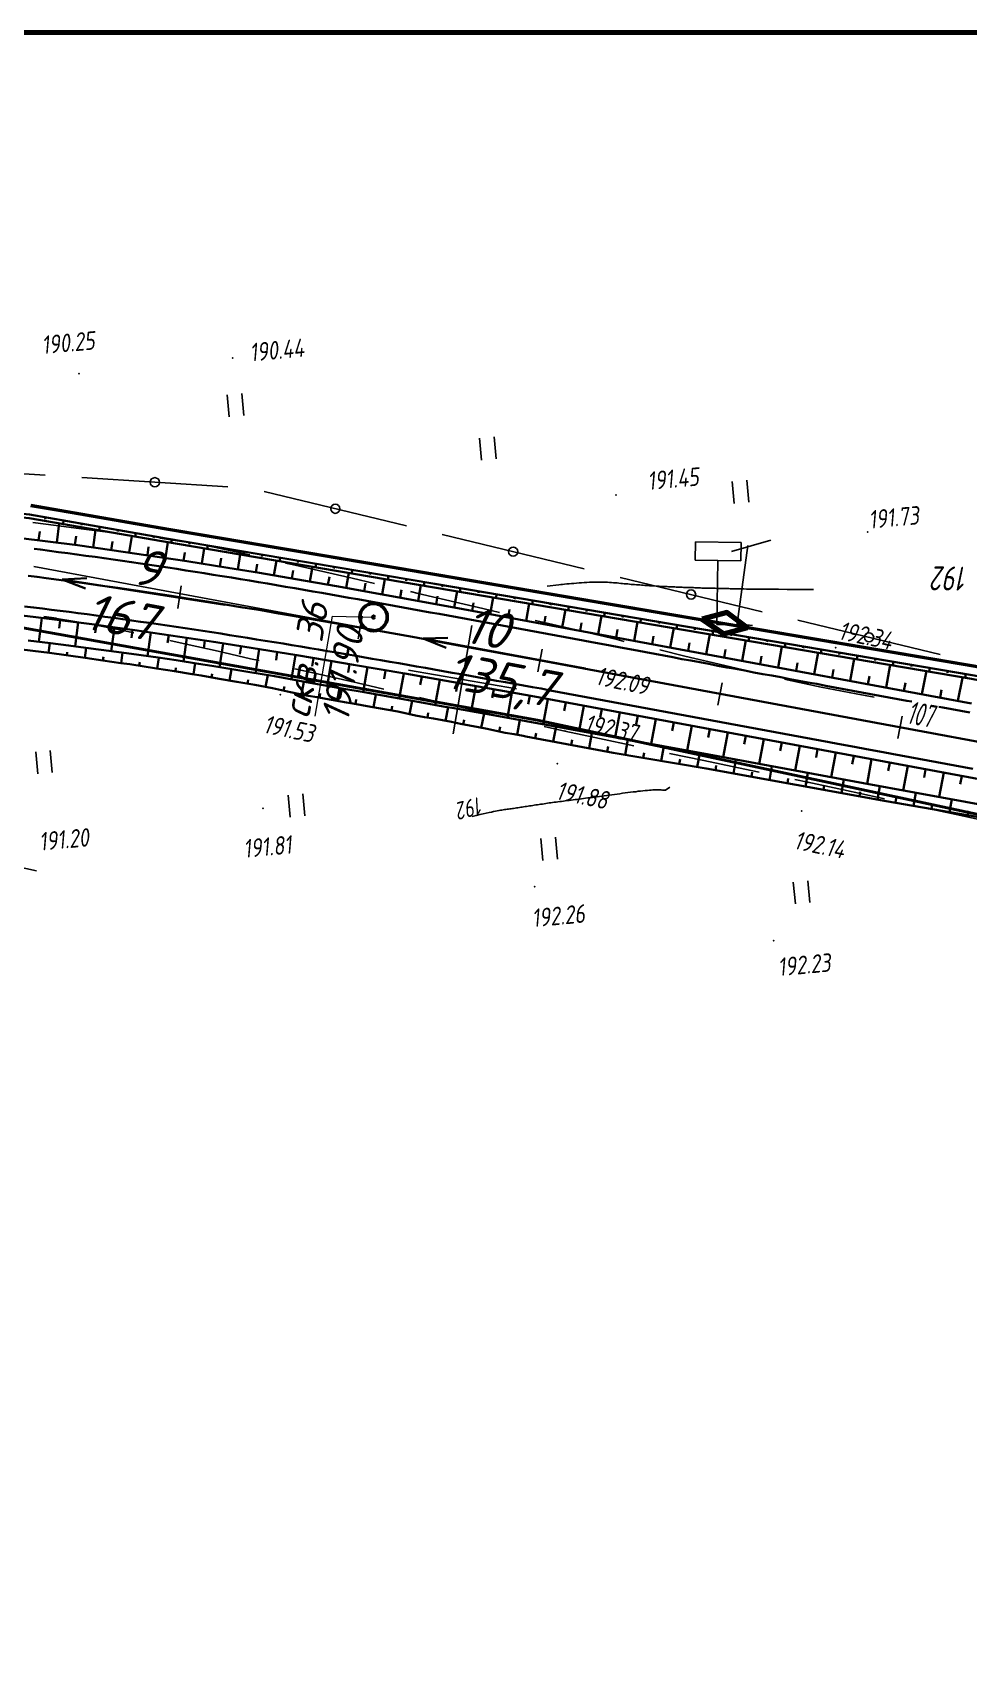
# Paper-space layout 'Лист3' of a CAD drawing. Header units: millimetres. Extents: x -693 to 409, y -3 to 286.
# Drawn here: x -174.5 to -72.3, y 108.6 to 286.4 of the extents above; entities that cross this region are included whole.
import ezdxf

# ---------------------------------------------------------------- set-up
doc = ezdxf.new("R2010")
doc.units = ezdxf.units.MM
doc.linetypes.add('CONTI', pattern=[0])
for name, color, linetype, lineweight in [('10', 1, 'Continuous', 35), ('геология', 7, 'Continuous', 20), ('КОПИЯ_ОСЬ_13_ОТКОСЫ', 7, 'Continuous', 30), ('КОПИЯ_ОСЬ_ГРАНИЦЫ_ПОЛОС', 7, 'Continuous', 30), ('ОСЬ_ВЕРХ_ПОКРЫТИЯ_ГРАНИЦЫ_ПОЛОС', 7, 'Continuous', 30), ('ОСЬ_ВЕРХ_ПОКРЫТИЯ_ОСЬ', 1, 'Continuous', 30), ('Уклоны ПЧ', 5, 'Continuous', 30)]:
    doc.layers.add(name, color=color, linetype=linetype, lineweight=lineweight)
for name, color, linetype in [('_Оформление', 7, 'Continuous'), ('_Ростелеком', 6, 'Continuous'), ('GOR_BDEFAULT', 212, 'CONTI'), ('PI_OTDEFAULT', 172, 'CONTI'), ('PI_TTDEFAULT', 5, 'CONTI'), ('PLN_O', 7, 'CONTI'), ('SETKR', 2, 'CONTI'), ('SIT_LDEFAULT', 7, 'CONTI'), ('ZAPSKDEFAULT', 7, 'CONTI'), ('КОПИЯ_ОСЬ_ТАНГЕНСЫ', 1, 'Continuous'), ('ОСЬ_ВЕРХ_ПОКРЫТИЯ_ПИКЕТЫ', 1, 'Continuous')]:
    doc.layers.add(name, color=color, linetype=linetype)
doc.styles.add('eskd', font='isocpeur.ttf', dxfattribs={"width": 1.2, "height": 2})
doc.styles.add('SHRFT', font='isocpeui.ttf')
doc.styles.get("Standard").update_dxf_attribs({"font": 'isocpeui.ttf'})
doc.styles.add('ГОСТ', font='isocpeur.ttf', dxfattribs={"height": 4})
doc.linetypes.add('Связь', pattern='A,12.5,[130,ltypeshp.shx,S=1,R=-30,X=0,Y=0.9],1,[130,ltypeshp.shx,S=1,R=-30,X=0,Y=0.9],1,[130,ltypeshp.shx,S=1,R=-30,X=0,Y=0.9],4.5', length=19)

# ---------------------------------------------------------------- blocks, each defined once
blk = doc.blocks.new('BL_333')
at = {"color": 0}
for p, q in [((0, -6), (0, 6)), ((-6, 0), (6, 0))]:
    blk.add_line(p, q, dxfattribs=at)
blk = doc.blocks.new('BL_2011')
at = {"color": 0}
for p, q in [((0, 0), (0, 2.4)), ((1.6, 0), (1.6, 2.4))]:
    blk.add_line(p, q, dxfattribs=at)
blk = doc.blocks.new('BL_13')
at = {"color": 0}
for p, q in [((-2.5, 7), (-2.5, 9)), ((-2.5, 9), (2.5, 9)), ((2.5, 9), (2.5, 7)), ((0, 7), (-2.5, 7)), ((0, 0), (0, 7)), ((2.5, 7), (0, 7)), ((2, 0), (0, 0))]:
    blk.add_line(p, q, dxfattribs=at)
blk = doc.blocks.new('Стрелка')
at = {"layer": 'Уклоны ПЧ', "ltscale": 2}
for points in [[(-0.02, -0.05), (-0.02, 17.97)], [(-0.02, -0.05), (-0.58, 2.62)], [(-0.02, -0.05), (0.53, 2.62)]]:
    blk.add_lwpolyline(points, dxfattribs=at)

psp = doc.layouts.new('Лист3')

# ---------------------------------------------------------------- linework, layer by layer
at = {"layer": '10'}
for points in [[(126.86, 198.54), (83.64, 200.68), (49.59, 202.42), (49.59, 202.42), (20.33, 203.93), (17.68, 204.3), (-12.53, 208.51), (-12.53, 208.51), (-42.26, 212.64), (-56.93, 214.68), (-71.69, 217.2), (-101.06, 222.19), (-130.44, 227.19), (-160.16, 232.22), (-174.74, 234.68)], [(149.14, 180.8), (125.99, 184.91), (69.15, 185.87), (64.3, 176.26), (18.47, 176.69), (-30.26, 184.27), (-35.74, 185.58), (-31.8, 194.53), (-58.93, 198.35), (-119.35, 211.27), (-201.84, 226.09), (-280.84, 216.56), (-283.78, 216.75), (-328.89, 210.76), (-490.21, 167.63), (-494.9, 166.01), (-633.15, 118.2), (-643.51, 112.42)], [(-201.84, 226.09), (-119.35, 211.27), (-58.93, 198.35), (-31.8, 194.53), (-35.74, 185.58), (-30.26, 184.27), (18.47, 176.69), (64.3, 176.26), (69.15, 185.87), (125.99, 184.91), (149.14, 180.8), (153.33, 179.61), (212.38, 159.1), (249.88, 143.09), (249.88, 143.09), (249.88, 143.09), (249.88, 143.09), (292.36, 122.16), (291.97, 119.34), (310.11, 111.49), (377.34, 207.88)]]:
    psp.add_lwpolyline(points, dxfattribs=at)
at = {"layer": '_Оформление', "lineweight": 70, "ltscale": 200}
psp.add_lwpolyline([(409.41, 286.44), (-693.39, 286.44), (-693.39, 0.56), (409.41, 0.56)], close=True, dxfattribs=at)
at = {"layer": '_Ростелеком', "color": 5, "linetype": 'Связь', "const_width": 0.35}
psp.add_lwpolyline([(222.69, 172.98), (199.12, 183.47), (180.84, 190.36), (153.61, 195.01), (126.84, 198.2), (83.54, 200.22), (49.54, 201.95), (18.85, 203.77), (-12.54, 208.19), (-56.99, 214.55), (-71.69, 217.2), (-101.06, 222.19), (-130.44, 227.19), (-160.16, 232.22), (-174.73, 234.76)], dxfattribs=at)
at = {"layer": '_Ростелеком', "color": 5, "ltscale": 0.25}
for points in [[(-98.16, 229.71), (-93.86, 230.96)], [(-96.37, 230.39), (-97.56, 221.82), (-95.87, 221.62)]]:
    psp.add_lwpolyline(points, dxfattribs=at)
at = {"layer": '_Ростелеком', "color": 5, "linetype": 'ByBlock', "lineweight": 100, "ltscale": 0.25, "elevation": -192}
psp.add_lwpolyline([(-101.37, 222.32), (-99.03, 220.72), (-96.47, 221.4), (-98.63, 223.05), (-101.37, 222.32)], dxfattribs=at)
at = {"layer": 'GOR_BDEFAULT', "color": 212, "elevation": 192, "flags": 128}
for points in [[(-91.04, 225.57), (-92.09, 225.58), (-93.02, 225.59), (-93.83, 225.6), (-94.54, 225.61), (-95.16, 225.61), (-95.69, 225.61), (-96.13, 225.62), (-96.51, 225.62), (-96.82, 225.63), (-97.08, 225.64), (-97.3, 225.63), (-97.48, 225.63), (-97.64, 225.64), (-97.78, 225.65), (-97.91, 225.65), (-98.04, 225.65), (-98.18, 225.65), (-98.31, 225.65), (-98.45, 225.66), (-98.58, 225.66), (-98.71, 225.66), (-98.85, 225.68), (-98.98, 225.68), (-99.12, 225.68), (-99.27, 225.68), (-99.4, 225.68), (-99.54, 225.68), (-99.68, 225.69), (-99.82, 225.69), (-99.96, 225.7), (-100.11, 225.7), (-100.25, 225.7), (-100.39, 225.71), (-100.53, 225.71), (-100.68, 225.72), (-100.82, 225.72), (-100.96, 225.73), (-101.11, 225.73), (-101.27, 225.73), (-101.41, 225.73), (-101.56, 225.74), (-101.71, 225.74), (-101.86, 225.75), (-102.01, 225.75), (-102.16, 225.76), (-102.32, 225.77), (-102.47, 225.77), (-102.63, 225.77), (-102.78, 225.77), (-102.93, 225.78), (-103.09, 225.79), (-103.25, 225.79), (-103.41, 225.8), (-103.57, 225.81), (-103.73, 225.82), (-103.89, 225.82), (-104.05, 225.83), (-104.21, 225.83), (-104.37, 225.84), (-104.54, 225.84), (-104.71, 225.85), (-104.88, 225.86), (-105.04, 225.87), (-105.21, 225.88), (-105.38, 225.89), (-105.54, 225.89), (-105.71, 225.9), (-105.88, 225.91), (-106.06, 225.92), (-106.23, 225.93), (-106.41, 225.94), (-106.58, 225.95), (-106.76, 225.96), (-106.93, 225.97), (-107.11, 225.98), (-107.29, 226), (-107.47, 226.01), (-107.65, 226.02), (-107.83, 226.03), (-108.01, 226.04), (-108.19, 226.07), (-108.38, 226.08), (-108.56, 226.09), (-108.75, 226.11), (-108.93, 226.12), (-109.12, 226.13), (-109.31, 226.16), (-109.5, 226.17), (-109.69, 226.19), (-109.88, 226.2), (-110.08, 226.23), (-110.27, 226.24), (-110.47, 226.26), (-110.67, 226.28), (-110.87, 226.29), (-111.07, 226.31), (-111.28, 226.32), (-111.5, 226.34), (-111.71, 226.35), (-111.94, 226.37), (-112.17, 226.37), (-112.41, 226.37), (-112.65, 226.38), (-112.9, 226.38), (-113.16, 226.37), (-113.42, 226.37), (-113.7, 226.35), (-113.98, 226.34), (-114.25, 226.33), (-114.54, 226.3), (-114.82, 226.28), (-115.1, 226.26), (-115.38, 226.24), (-115.64, 226.22), (-115.9, 226.19), (-116.15, 226.17), (-116.4, 226.15), (-116.62, 226.12), (-116.83, 226.1), (-117.03, 226.08), (-118.32, 225.94)], [(-89.22, 225.56), (-90.16, 225.57), (-91.04, 225.57)], [(-104.91, 203.97), (-105.37, 203.65), (-105.42, 203.65), (-105.47, 203.65), (-105.53, 203.64), (-105.59, 203.64), (-105.66, 203.65), (-105.74, 203.66), (-105.83, 203.65), (-105.92, 203.66), (-106.03, 203.67), (-106.15, 203.66), (-106.28, 203.67), (-106.42, 203.66), (-106.58, 203.66), (-106.75, 203.66), (-106.94, 203.65), (-107.14, 203.63), (-107.36, 203.61), (-107.59, 203.59), (-107.84, 203.57), (-108.1, 203.53), (-108.36, 203.51), (-108.63, 203.47), (-108.91, 203.44), (-109.2, 203.4), (-109.49, 203.37), (-109.79, 203.33), (-110.08, 203.29), (-110.37, 203.24), (-110.67, 203.2), (-110.95, 203.16), (-111.24, 203.13), (-111.52, 203.09), (-111.79, 203.05), (-112.07, 203.02), (-112.33, 202.98), (-112.6, 202.95), (-112.86, 202.91), (-113.12, 202.88), (-113.37, 202.84), (-113.62, 202.81), (-113.86, 202.78), (-114.11, 202.75), (-114.34, 202.71), (-114.57, 202.69), (-114.8, 202.66), (-115.03, 202.63), (-115.26, 202.6), (-115.48, 202.57), (-115.69, 202.55), (-115.91, 202.52), (-116.12, 202.49), (-116.33, 202.46), (-116.53, 202.44), (-116.74, 202.41), (-116.94, 202.4), (-117.14, 202.37), (-117.33, 202.34), (-117.53, 202.31), (-117.72, 202.29), (-117.91, 202.26), (-118.1, 202.24), (-118.29, 202.21), (-118.47, 202.18), (-118.65, 202.15), (-118.83, 202.12), (-119.02, 202.1), (-119.19, 202.07), (-119.37, 202.04), (-119.54, 202.02), (-119.72, 201.99), (-119.88, 201.96), (-120.06, 201.94), (-120.23, 201.92), (-120.39, 201.88), (-120.55, 201.86), (-120.72, 201.84), (-120.88, 201.81), (-121.04, 201.78), (-121.2, 201.76), (-121.35, 201.73), (-121.51, 201.72), (-121.66, 201.7), (-121.82, 201.67), (-121.97, 201.65), (-122.11, 201.63), (-122.26, 201.61), (-122.4, 201.59), (-122.55, 201.56), (-122.69, 201.55), (-122.84, 201.52), (-122.98, 201.51), (-123.11, 201.49), (-123.26, 201.46), (-123.41, 201.44), (-123.58, 201.41), (-123.76, 201.38), (-123.95, 201.34), (-124.17, 201.29), (-124.4, 201.24), (-124.66, 201.19), (-124.96, 201.13), (-125.29, 201.05), (-125.65, 200.96), (-126.05, 200.87), (-126.49, 200.75)]]:
    psp.add_lwpolyline(points, dxfattribs=at)
at = {"layer": 'PI_TTDEFAULT', "color": 5}
for p in [(-152.69, 250.87, 190.44), (-169.47, 249.14, 190.25), (-110.8, 235.88, 191.45), (-83.3, 231.86, 191.73), (-86.79, 219.21, 192.34), (-147.45, 214.09, 191.53), (-116.37, 210.1, 192.37), (-117.2, 206.52, 191.88), (-89.81, 204.5, 192.34), (-149.36, 201.65, 191.81), (-90.49, 201.37, 192.14), (-119.67, 193.08, 192.26), (-93.56, 187.17, 192.23)]:
    psp.add_point(p, dxfattribs=at)
at = {"layer": 'PLN_O'}
for p, q in [((-173.16, 238.05), (-189.13, 239.07)), ((-153.2, 236.78), (-169.16, 237.8)), ((-133.69, 232.52), (-149.23, 236.27)), ((-114.25, 227.84), (-129.8, 231.59)), ((-94.8, 223.14), (-110.35, 226.89)), ((-75.35, 218.46), (-90.9, 222.21))]:
    psp.add_line(p, q, dxfattribs=at)
for centre in [(-161.18, 237.29), (-141.46, 234.39), (-122.02, 229.71), (-102.58, 225.02), (-83.13, 220.34)]:
    psp.add_circle(centre, 0.5, dxfattribs=at)
at = {"layer": 'SIT_LDEFAULT', "color": 7}
for p, q in [((-171.96, 232.55), (-174.53, 232.9)), ((-168.94, 232.15), (-171.96, 232.55)), ((-166.9, 231.9), (-168.94, 232.15)), ((-164.86, 231.66), (-166.9, 231.9)), ((-164.61, 231.63), (-164.86, 231.66)), ((-158.75, 230.89), (-160.64, 231.16)), ((-156.73, 230.58), (-158.75, 230.89)), ((-154.71, 230.2), (-156.73, 230.58)), ((-151.46, 229.49), (-154.71, 230.2)), ((-150.81, 229.34), (-151.46, 229.49)), ((-146.18, 228.3), (-146.91, 228.46)), ((-139.6, 226.79), (-146.18, 228.3)), ((-137.16, 226.23), (-139.6, 226.79)), ((-132.42, 225.14), (-133.26, 225.33)), ((-125.34, 223.49), (-132.42, 225.14)), ((-173.31, 222.62), (-171.91, 222.42)), ((-171.91, 222.41), (-168.36, 221.8)), ((-123.52, 223.07), (-125.35, 223.48)), ((-168.36, 221.8), (-164.83, 221.13)), ((-164.83, 221.12), (-163.47, 220.84)), ((-119.1, 222.06), (-119.61, 222.17)), ((-114.37, 220.96), (-119.1, 222.06)), ((-110.66, 220.09), (-114.37, 220.96)), ((-159.55, 219.99), (-157.77, 219.59)), ((-157.77, 219.6), (-154.26, 218.81)), ((-154.26, 218.81), (-150.74, 218)), ((-109.89, 219.9), (-110.66, 220.09)), ((-103.25, 218.29), (-106, 218.96)), ((-150.74, 218), (-149.79, 217.79)), ((-99.53, 217.4), (-103.25, 218.29)), ((-96.28, 216.63), (-99.53, 217.39)), ((-145.9, 216.9), (-143.4, 216.34)), ((-143.4, 216.35), (-139.06, 215.35)), ((-139.06, 215.35), (-136.16, 214.67)), ((-92.1, 215.71), (-92.37, 215.76)), ((-88.37, 214.91), (-92.1, 215.7)), ((-132.25, 213.76), (-129.64, 213.15)), ((-84.55, 214.16), (-88.37, 214.91)), ((-82.57, 213.79), (-84.55, 214.15)), ((-129.64, 213.14), (-124.92, 212.05)), ((-124.92, 212.05), (-122.53, 211.49)), ((-118.62, 210.61), (-116.37, 210.1)), ((-116.37, 210.1), (-112.59, 209.28)), ((-112.59, 209.28), (-108.85, 208.47)), ((-104.93, 207.65), (-101.2, 206.87)), ((-101.2, 206.87), (-97.4, 206.08)), ((-97.4, 206.08), (-95.15, 205.61)), ((-91.23, 204.79), (-89.81, 204.5)), ((-89.81, 204.5), (-85.93, 203.67)), ((-85.93, 203.67), (-81.91, 202.79)), ((-81.91, 202.79), (-81.46, 202.69)), ((-205.36, 201.54), (-174.12, 194.83)), ((-77.56, 201.82), (-73.62, 200.96)), ((-73.62, 200.96), (-69.41, 200.08))]:
    psp.add_line(p, q, dxfattribs=at)
at = {"layer": 'геология', "color": 1, "linetype": 'Continuous'}
for p, q in [((-143.66, 211.74), (-141.78, 222.67)), ((-141.78, 222.67), (-137.33, 222.54))]:
    psp.add_line(p, q, dxfattribs=at)
at = {"layer": 'геология', "color": 1, "linetype": 'Continuous', "lineweight": 50}
for radius in [1.5, 0.103]:
    psp.add_circle((-137.28, 222.55), radius, dxfattribs=at)
at = {"layer": 'КОПИЯ_ОСЬ_13_ОТКОСЫ'}
for p, q in [((-173.12, 233.46), (-173.15, 233.27)), ((-171.15, 233.12), (-171.21, 232.72)), ((-169.18, 232.77), (-169.21, 232.58)), ((-167.21, 232.43), (-167.27, 232.04)), ((-165.24, 232.09), (-165.27, 231.89)), ((-163.27, 231.74), (-163.33, 231.35)), ((-161.3, 231.4), (-161.33, 231.2)), ((-159.32, 231.06), (-159.39, 230.66)), ((-157.35, 230.73), (-157.39, 230.53)), ((-155.38, 230.39), (-155.45, 230)), ((-153.41, 230.06), (-153.44, 229.86)), ((-151.44, 229.72), (-151.5, 229.33)), ((-149.46, 229.39), (-149.5, 229.19)), ((-147.49, 229.06), (-147.56, 228.66)), ((-145.52, 228.72), (-145.55, 228.53)), ((-143.55, 228.39), (-143.62, 228)), ((-141.58, 228.06), (-141.61, 227.86)), ((-139.6, 227.72), (-139.67, 227.33)), ((-137.63, 227.39), (-137.67, 227.19)), ((-135.66, 227.05), (-135.73, 226.66)), ((-133.69, 226.72), (-133.72, 226.52)), ((-131.72, 226.39), (-131.78, 225.99)), ((-129.74, 226.05), (-129.78, 225.86)), ((-127.77, 225.72), (-127.84, 225.32)), ((-125.8, 225.38), (-125.83, 225.19)), ((-123.83, 225.05), (-123.9, 224.65)), ((-121.86, 224.71), (-121.89, 224.52)), ((-119.89, 224.38), (-119.95, 223.98)), ((-117.91, 224.04), (-117.95, 223.85)), ((-115.94, 223.71), (-116.01, 223.31)), ((-113.97, 223.37), (-114, 223.18)), ((-112, 223.04), (-112.07, 222.64)), ((-110.03, 222.7), (-110.06, 222.51)), ((-108.06, 222.37), (-108.12, 221.97)), ((-106.08, 222.03), (-106.12, 221.84)), ((-104.11, 221.7), (-104.18, 221.3)), ((-102.14, 221.36), (-102.17, 221.17)), ((-100.17, 221.03), (-100.24, 220.63)), ((-98.2, 220.69), (-98.23, 220.5)), ((-96.23, 220.36), (-96.29, 219.96)), ((-94.25, 220.02), (-94.29, 219.83)), ((-92.28, 219.69), (-92.35, 219.29)), ((-90.31, 219.35), (-90.34, 219.15)), ((-88.34, 219.02), (-88.41, 218.62)), ((-86.37, 218.68), (-86.4, 218.48)), ((-84.4, 218.34), (-84.46, 217.95)), ((-82.42, 218.01), (-82.46, 217.81)), ((-80.45, 217.67), (-80.52, 217.28)), ((-78.48, 217.34), (-78.51, 217.14)), ((-76.51, 217), (-76.58, 216.61)), ((-74.54, 216.67), (-74.57, 216.47)), ((-72.57, 216.33), (-72.63, 215.94))]:
    psp.add_line(p, q, dxfattribs=at)
for points in [[(-52.86, 212.95), (-57.15, 213.57), (-71.86, 216.21), (-101.23, 221.21), (-130.6, 226.2), (-160.33, 231.23), (-174.87, 233.77), (-188.98, 235.2), (-209.51, 237.4), (-216.58, 238)], [(-52.98, 212.17), (-52.98, 212.17), (-71.93, 215.82), (-101.29, 220.81), (-130.67, 225.8), (-160.4, 230.84), (-174.92, 233.37), (-189.02, 234.81), (-209.55, 237), (-216.58, 237.4)], [(-176.12, 231.23), (-169.62, 230.4), (-165.88, 229.87), (-162.15, 229.33), (-157.67, 228.65), (-153.2, 227.94), (-149.73, 227.37), (-145.77, 226.7), (-141.32, 225.92), (-135.89, 224.96), (-128.49, 223.61), (-71.95, 213.12)], [(-173.88, 230.94), (-173.76, 231.9)], [(-171.9, 230.69), (-171.63, 232.8)], [(-169.91, 230.43), (-169.79, 231.38)], [(-167.93, 230.16), (-167.66, 232.1)], [(-163.97, 229.6), (-163.71, 231.41)], [(-165.95, 229.88), (-165.82, 230.81)], [(-161.99, 229.31), (-161.86, 230.23)], [(-160.02, 229.01), (-159.75, 230.73)], [(-158.04, 228.7), (-157.9, 229.62)], [(-156.06, 228.4), (-155.8, 230.06)], [(-152.11, 227.76), (-151.85, 229.39)], [(-154.09, 228.08), (-153.94, 228.98)], [(-150.14, 227.43), (-149.99, 228.32)], [(-148.17, 227.1), (-147.89, 228.72)], [(-146.2, 226.77), (-146.05, 227.65)], [(-144.23, 226.43), (-143.94, 228.05)], [(-142.26, 226.09), (-142.1, 226.95)], [(-140.29, 225.74), (-139.99, 227.38)], [(-138.32, 225.39), (-138.16, 226.25)], [(-136.35, 225.04), (-136.05, 226.71)], [(-132.41, 224.33), (-132.1, 226.05)], [(-134.38, 224.68), (-134.22, 225.54)], [(-130.44, 223.97), (-130.29, 224.83)], [(-128.48, 223.61), (-128.15, 225.38)], [(-126.51, 223.24), (-126.35, 224.11)], [(-124.54, 222.88), (-124.2, 224.71)], [(-120.61, 222.15), (-120.26, 224.04)], [(-180.09, 223.24), (-174.19, 222.56), (-167.79, 221.74), (-166.32, 221.54), (-163.37, 221.13), (-160.42, 220.7), (-157.47, 220.26), (-154.52, 219.81), (-151.57, 219.35), (-148.62, 218.87), (-145.68, 218.39), (-142.24, 217.81), (-139.49, 217.34), (-133.88, 216.37), (-120.11, 213.93), (-22.28, 195.76)], [(-173.52, 222.47), (-173.86, 219.85)], [(-122.58, 222.51), (-122.42, 223.38)], [(-118.64, 221.78), (-118.48, 222.65)], [(-116.68, 221.42), (-116.32, 223.37)], [(-112.74, 220.69), (-112.37, 222.7)], [(-171.54, 222.22), (-171.65, 221.34)], [(-169.56, 221.97), (-169.89, 219.36)], [(-167.57, 221.71), (-167.69, 220.84)], [(-165.59, 221.44), (-165.95, 218.84)], [(-163.61, 221.16), (-163.73, 220.3)], [(-161.63, 220.88), (-162, 218.29)], [(-159.65, 220.59), (-159.78, 219.73)], [(-114.71, 221.05), (-114.55, 221.92)], [(-110.78, 220.32), (-110.62, 221.2)], [(-108.81, 219.96), (-108.43, 222.03)], [(-104.88, 219.23), (-104.48, 221.36)], [(-100.95, 218.5), (-100.54, 220.69)], [(-176.61, 219.12), (-172.7, 218.63), (-168.8, 218.1), (-166.85, 217.82), (-164.9, 217.53), (-163.92, 217.39), (-160.99, 216.95), (-159.04, 216.65), (-157.09, 216.32), (-156.12, 216.15), (-154.17, 215.82), (-152.22, 215.47), (-150.26, 215.13), (-148.31, 214.78), (-147.34, 214.57), (-146.37, 214.35), (-144.43, 213.95), (-143.45, 213.79), (-142.48, 213.6), (-140.22, 213.22), (-139.53, 213.11), (-138.55, 212.94), (-137.58, 212.74), (-134.64, 212.22), (-132.69, 211.81), (-131.71, 211.63), (-130.73, 211.47), (-129.74, 211.29), (-128.77, 211.09), (-127.79, 210.88), (-126.81, 210.7), (-125.83, 210.52), (-124.85, 210.33), (-123.87, 210.12), (-122.89, 209.92), (-121.91, 209.74), (-120.92, 209.56), (-120.63, 209.5), (-111.1, 207.72), (-100.94, 205.99), (-81.26, 202.45), (-69.24, 200.34)], [(-175.01, 219.99), (-172.57, 219.69), (-170.61, 219.45), (-168.16, 219.13), (-166.2, 218.87), (-163.75, 218.54), (-160.81, 218.12), (-158.86, 217.83), (-156.41, 217.45), (-154.94, 217.22), (-151.03, 216.58), (-148.09, 216.09), (-147.11, 215.91), (-144.19, 215.35), (-140.76, 214.75), (-138.31, 214.33), (-131.44, 213.1), (-130.46, 212.93), (-129.47, 212.76), (-128.49, 212.59), (-123.58, 211.71), (-122.59, 211.54), (-120.62, 211.19), (-100.65, 207.55), (-83.74, 204.41), (-67.02, 201.34)], [(-175.01, 219.99), (-172.57, 219.69), (-170.61, 219.45), (-168.16, 219.13), (-166.2, 218.87), (-163.75, 218.54), (-160.81, 218.12), (-158.86, 217.83), (-156.41, 217.45), (-154.94, 217.22), (-151.03, 216.58), (-148.09, 216.09), (-147.11, 215.91), (-144.19, 215.35), (-140.76, 214.75), (-138.31, 214.33), (-131.44, 213.1), (-130.46, 212.93), (-129.47, 212.76), (-128.49, 212.59), (-123.58, 211.71), (-122.59, 211.54), (-120.62, 211.19), (-100.65, 207.55), (-83.74, 204.41), (-67.02, 201.34)], [(-172.79, 218.64), (-172.65, 219.7)], [(-170.81, 218.38), (-170.76, 218.73)], [(-168.83, 218.1), (-168.67, 219.2)], [(-157.67, 220.29), (-158.06, 217.71)], [(-155.7, 219.99), (-155.83, 219.13)], [(-153.72, 219.68), (-154.13, 217.09)], [(-151.74, 219.37), (-151.88, 218.51)], [(-149.77, 219.06), (-150.19, 216.44)], [(-147.8, 218.74), (-147.94, 217.86)], [(-106.85, 219.59), (-106.68, 220.47)], [(-102.91, 218.86), (-102.75, 219.74)], [(-98.98, 218.13), (-98.82, 219.01)], [(-97.01, 217.77), (-96.6, 220.02)], [(-93.08, 217.04), (-92.65, 219.34)], [(-166.85, 217.82), (-166.8, 218.19)], [(-164.87, 217.53), (-164.71, 218.67)], [(-162.89, 217.24), (-162.83, 217.62)], [(-160.91, 216.94), (-160.74, 218.11)], [(-158.94, 216.64), (-158.87, 217.02)], [(-156.97, 216.3), (-156.76, 217.5)], [(-145.82, 218.41), (-146.26, 215.75)], [(-143.85, 218.08), (-144, 217.19)], [(-141.88, 217.75), (-142.34, 215.03)], [(-139.91, 217.41), (-140.06, 216.51)], [(-137.93, 217.07), (-138.41, 214.35)], [(-95.05, 217.4), (-94.88, 218.28)], [(-91.11, 216.67), (-90.95, 217.55)], [(-89.15, 216.31), (-88.71, 218.67)], [(-85.21, 215.58), (-84.77, 218)], [(-81.28, 214.85), (-80.82, 217.33)], [(-154.99, 215.96), (-154.93, 216.36)], [(-153.02, 215.62), (-152.8, 216.87)], [(-151.05, 215.27), (-150.98, 215.69)], [(-149.09, 214.92), (-148.85, 216.22)], [(-145.17, 214.1), (-144.89, 215.48)], [(-135.96, 216.73), (-136.12, 215.82)], [(-133.99, 216.39), (-134.47, 213.64)], [(-132.02, 216.04), (-132.19, 215.13)], [(-130.05, 215.69), (-130.54, 212.95)], [(-128.09, 215.34), (-128.25, 214.43)], [(-87.18, 215.94), (-87.02, 216.82)], [(-83.25, 215.21), (-83.09, 216.08)], [(-79.32, 214.48), (-79.16, 215.35)], [(-77.35, 214.12), (-76.87, 216.69)], [(-73.42, 213.39), (-72.94, 215.93)], [(-147.13, 214.52), (-147.03, 214.95)], [(-143.2, 213.74), (-143.11, 214.2)], [(-141.24, 213.39), (-141, 214.79)], [(-139.26, 213.06), (-139.18, 213.53)], [(-137.3, 212.69), (-137.05, 214.1)], [(-133.37, 211.95), (-133.06, 213.39)], [(-126.12, 214.99), (-126.6, 212.25)], [(-124.15, 214.64), (-124.31, 213.73)], [(-122.18, 214.29), (-122.66, 211.56)], [(-120.21, 213.94), (-120.37, 213.03)], [(-118.24, 213.58), (-118.75, 210.85)], [(-75.38, 213.75), (-75.22, 214.61)], [(-135.33, 212.35), (-135.25, 212.82)], [(-131.4, 211.58), (-131.32, 212.07)], [(-129.43, 211.23), (-129.13, 212.7)], [(-125.51, 210.46), (-125.21, 212)], [(-116.28, 213.21), (-116.44, 212.3)], [(-114.31, 212.85), (-114.81, 210.13)], [(-112.34, 212.48), (-112.51, 211.58)], [(-110.38, 212.12), (-110.88, 209.42)], [(-108.41, 211.75), (-108.58, 210.85)], [(-127.48, 210.82), (-127.38, 211.31)], [(-123.55, 210.05), (-123.45, 210.57)], [(-121.59, 209.68), (-121.29, 211.31)], [(-119.62, 209.31), (-119.52, 209.85)], [(-117.65, 208.94), (-117.34, 210.6)], [(-113.72, 208.21), (-113.41, 209.88)], [(-106.44, 211.39), (-106.94, 208.7)], [(-104.48, 211.02), (-104.64, 210.13)], [(-102.51, 210.66), (-103.01, 207.98)], [(-100.54, 210.29), (-100.71, 209.4)], [(-98.58, 209.93), (-99.07, 207.26)], [(-115.69, 208.57), (-115.58, 209.13)], [(-111.76, 207.84), (-111.65, 208.4)], [(-109.79, 207.49), (-109.5, 209.17)], [(-105.84, 206.82), (-105.57, 208.45)], [(-96.61, 209.56), (-96.78, 208.67)], [(-94.65, 209.2), (-95.14, 206.53)], [(-92.68, 208.83), (-92.84, 207.94)], [(-90.71, 208.47), (-91.21, 205.8)], [(-88.75, 208.1), (-88.91, 207.21)], [(-107.82, 207.16), (-107.72, 207.71)], [(-103.87, 206.49), (-103.78, 207.03)], [(-101.9, 206.15), (-101.63, 207.73)], [(-99.93, 205.8), (-99.84, 206.33)], [(-97.96, 205.45), (-97.68, 207)], [(-94.02, 204.74), (-93.75, 206.27)], [(-86.78, 207.74), (-87.28, 205.07)], [(-84.81, 207.37), (-84.98, 206.48)], [(-82.85, 207.01), (-83.34, 204.34)], [(-80.88, 206.64), (-81.05, 205.75)], [(-78.91, 206.28), (-79.41, 203.61)], [(-95.99, 205.1), (-95.9, 205.61)], [(-92.06, 204.39), (-91.96, 204.9)], [(-90.09, 204.04), (-89.82, 205.54)], [(-86.15, 203.33), (-85.89, 204.81)], [(-76.95, 205.91), (-77.11, 205.02)], [(-74.98, 205.55), (-75.47, 202.89)], [(-73.01, 205.18), (-73.18, 204.3)], [(-88.12, 203.68), (-88.03, 204.18)], [(-84.18, 202.98), (-84.09, 203.47)], [(-82.21, 202.62), (-81.95, 204.08)], [(-80.24, 202.27), (-80.16, 202.76)], [(-78.27, 201.93), (-78.02, 203.36)], [(-76.3, 201.58), (-76.22, 202.06)], [(-74.33, 201.23), (-74.09, 202.64)], [(-72.37, 200.89), (-72.28, 201.36)]]:
    psp.add_lwpolyline(points, dxfattribs=at)
at = {"layer": 'КОПИЯ_ОСЬ_ГРАНИЦЫ_ПОЛОС'}
for points in [[(-78.46, 213.31), (-79.01, 213.41), (-80, 213.59), (-80.98, 213.78), (-81.96, 213.96), (-82.94, 214.14), (-83.93, 214.32), (-84.91, 214.51), (-85.89, 214.69), (-86.87, 214.87), (-87.86, 215.05), (-88.84, 215.24), (-89.82, 215.42), (-90.81, 215.6), (-91.79, 215.78), (-92.77, 215.97), (-93.75, 216.15), (-94.74, 216.33), (-95.72, 216.51), (-96.7, 216.7), (-97.68, 216.88), (-98.67, 217.06), (-99.65, 217.24), (-100.63, 217.43), (-101.61, 217.61), (-102.6, 217.79), (-103.58, 217.97), (-104.56, 218.16), (-105.55, 218.34), (-106.53, 218.52), (-107.51, 218.7), (-108.49, 218.89), (-109.48, 219.07), (-110.46, 219.25), (-111.44, 219.43), (-112.42, 219.62), (-113.41, 219.8), (-114.39, 219.98), (-115.37, 220.16), (-116.35, 220.35), (-117.34, 220.53), (-118.32, 220.71), (-119.3, 220.89), (-120.29, 221.08), (-121.27, 221.26), (-122.25, 221.44), (-123.23, 221.62), (-124.22, 221.81), (-125.2, 221.99), (-126.18, 222.17), (-127.17, 222.35), (-128.15, 222.53), (-129.14, 222.71), (-130.12, 222.89), (-131.11, 223.07), (-132.09, 223.25), (-133.07, 223.43), (-134.06, 223.61), (-135.04, 223.79), (-136.03, 223.97), (-137.02, 224.14), (-138, 224.32), (-138.99, 224.5), (-139.97, 224.67), (-140.96, 224.85), (-141.95, 225.02), (-142.94, 225.19), (-143.92, 225.36), (-144.91, 225.53), (-145.9, 225.7), (-146.89, 225.87), (-147.88, 226.04), (-148.86, 226.21), (-149.85, 226.37), (-150.84, 226.54), (-151.83, 226.7), (-152.82, 226.86), (-153.81, 227.02), (-154.8, 227.18), (-155.79, 227.34), (-156.79, 227.5), (-157.78, 227.65), (-158.77, 227.81), (-159.76, 227.96), (-160.75, 228.11), (-161.75, 228.26), (-162.74, 228.41), (-163.73, 228.56), (-164.73, 228.7), (-165.72, 228.84), (-166.72, 228.98), (-167.71, 229.12), (-168.71, 229.26), (-169.7, 229.4), (-170.7, 229.53), (-171.7, 229.66), (-172.69, 229.79), (-173.69, 229.92), (-174.35, 230.01)], [(-72.13, 212.13), (-73.12, 212.32), (-74.1, 212.5), (-75.08, 212.68), (-75.52, 212.76)]]:
    psp.add_lwpolyline(points, dxfattribs=at)
at = {"layer": 'КОПИЯ_ОСЬ_ТАНГЕНСЫ'}
psp.add_line((-174.41, 228.08), (16.57, 192.61), dxfattribs=at)
at = {"layer": 'ОСЬ_ВЕРХ_ПОКРЫТИЯ_ГРАНИЦЫ_ПОЛОС'}
for points in [[(-176.12, 231.23), (-169.62, 230.4), (-165.88, 229.87), (-162.15, 229.33), (-157.67, 228.65), (-153.2, 227.94), (-149.73, 227.37), (-145.77, 226.7), (-141.32, 225.92), (-135.89, 224.96), (-128.49, 223.61), (-71.95, 213.12)], [(-180.09, 223.24), (-174.19, 222.56), (-167.79, 221.74), (-166.32, 221.54), (-163.37, 221.13), (-160.42, 220.7), (-157.47, 220.26), (-154.52, 219.81), (-151.57, 219.35), (-148.62, 218.87), (-145.68, 218.39), (-142.24, 217.81), (-139.49, 217.34), (-133.88, 216.37), (-120.11, 213.93), (-22.28, 195.76)], [(-71.79, 205.97), (-72.77, 206.15), (-73.75, 206.33), (-74.74, 206.52), (-75.72, 206.7), (-76.7, 206.88), (-77.68, 207.06), (-78.67, 207.25), (-79.65, 207.43), (-80.63, 207.61), (-81.61, 207.79), (-82.6, 207.98), (-83.58, 208.16), (-84.56, 208.34), (-85.54, 208.52), (-86.53, 208.71), (-87.51, 208.89), (-88.49, 209.07), (-89.47, 209.25), (-90.46, 209.43), (-91.44, 209.62), (-92.42, 209.8), (-93.4, 209.98), (-94.39, 210.16), (-95.37, 210.35), (-96.35, 210.53), (-97.33, 210.71), (-98.32, 210.89), (-99.3, 211.08), (-100.28, 211.26), (-101.26, 211.44), (-102.25, 211.62), (-103.23, 211.81), (-104.21, 211.99), (-105.19, 212.17), (-106.18, 212.35), (-107.16, 212.54), (-108.14, 212.72), (-109.12, 212.9), (-110.11, 213.08), (-111.09, 213.27), (-112.07, 213.45), (-113.05, 213.63), (-114.04, 213.81), (-115.02, 214), (-116, 214.18), (-116.98, 214.36), (-117.97, 214.54), (-118.95, 214.73), (-119.93, 214.91), (-120.91, 215.08), (-121.88, 215.26), (-122.85, 215.43), (-123.83, 215.6), (-124.8, 215.78), (-125.77, 215.95), (-126.74, 216.12), (-127.72, 216.3), (-128.69, 216.47), (-129.66, 216.64), (-130.64, 216.81), (-131.61, 216.99), (-132.58, 217.16), (-133.55, 217.33), (-134.53, 217.5), (-135.5, 217.67), (-136.47, 217.84), (-137.44, 218), (-138.42, 218.17), (-139.39, 218.34), (-140.36, 218.51), (-141.33, 218.67), (-142.31, 218.84), (-143.28, 219), (-144.25, 219.16), (-145.23, 219.33), (-146.2, 219.49), (-147.17, 219.65), (-148.14, 219.81), (-149.12, 219.96), (-150.09, 220.12), (-151.06, 220.28), (-152.04, 220.43), (-153.01, 220.59), (-153.98, 220.74), (-154.95, 220.89), (-155.93, 221.04), (-156.9, 221.19), (-157.87, 221.34), (-158.85, 221.48), (-159.82, 221.63), (-160.8, 221.77), (-161.77, 221.91), (-162.74, 222.05), (-163.72, 222.19), (-164.69, 222.32), (-165.67, 222.46), (-166.64, 222.59), (-167.61, 222.73), (-168.59, 222.86), (-169.56, 222.98), (-170.54, 223.11), (-171.51, 223.23), (-172.49, 223.36), (-173.46, 223.48), (-174.44, 223.6), (-175.41, 223.71)]]:
    psp.add_lwpolyline(points, dxfattribs=at)
at = {"layer": 'ОСЬ_ВЕРХ_ПОКРЫТИЯ_ОСЬ'}
psp.add_lwpolyline([(-175.03, 227.07), (-174.05, 226.94), (-173.07, 226.82), (-171.11, 226.56), (-169.15, 226.29), (-167.19, 226.02), (-165.23, 225.74), (-163.27, 225.46), (-161.32, 225.16), (-159.36, 224.86), (-157.41, 224.56), (-155.45, 224.25), (-153.5, 223.93), (-151.55, 223.61), (-149.6, 223.29), (-147.65, 222.96), (-145.7, 222.63), (-142.77, 222.12), (-139.85, 221.6), (-136.93, 221.08), (-133.04, 220.38), (-128.17, 219.49), (-119.42, 217.87), (-119.42, 217.87), (-28.45, 200.97)], dxfattribs=at)
at = {"layer": 'ОСЬ_ВЕРХ_ПОКРЫТИЯ_ПИКЕТЫ'}
for p, q in [((-158.68, 223.49), (-158.29, 225.96)), ((-138.98, 220.18), (-138.54, 222.64)), ((-119.32, 216.57), (-118.86, 219.03)), ((-99.65, 212.92), (-99.2, 215.38)), ((-79.99, 209.27), (-79.53, 211.73)), ((-79.99, 209.27), (-79.53, 211.73))]:
    psp.add_line(p, q, dxfattribs=at)

# ---------------------------------------------------------------- block references
at = {"layer": '_Ростелеком', "color": 5, "rotation": 358.9010873179634}
psp.add_blockref('BL_13', (-99.78, 221.74), dxfattribs=at)
at = {"layer": 'SETKR', "color": 82, "rotation": 80.24411503969377}
psp.add_blockref('BL_333', (-127.56, 215.72), dxfattribs=at)
at = {"layer": 'ZAPSKDEFAULT', "color": 7, "rotation": 5.244115039693725}
for p in [(-153.06, 244.45), (-125.47, 239.71), (-97.87, 234.97), (-173.98, 205.43), (-146.38, 200.69), (-118.79, 195.95), (-91.19, 191.2)]:
    psp.add_blockref('BL_2011', p, dxfattribs=at)
at = {"layer": 'Уклоны ПЧ'}
for p, rotation in [((-171.28, 226.62), 261.1524151838634), ((-131.83, 220.18), 259.4691908845166)]:
    psp.add_blockref('Стрелка', p, dxfattribs=dict(at, rotation=rotation))

# ---------------------------------------------------------------- texts
at = {"layer": 'GOR_BDEFAULT', "color": 212, "style": 'SHRFT', "width": 0.75}
for height, rotation, p in [(2.625, 179.5878, (-72.33, 228.07, 192)), (1.914, 194.7196, (-125.61, 202.97, 192))]:
    psp.add_text('192', height=height, rotation=rotation, dxfattribs=at).set_placement(p)
at = {"layer": 'PI_OTDEFAULT', "color": 172, "style": 'eskd', "oblique": 10, "width": 0.8}
for s, rotation, p in [('190.25', 5.2441, (-173.46, 251.28)), ('190.44', 5.2441, (-150.73, 250.47)), ('191.45', 5.2441, (-107.26, 236.42)), ('191.73', 5.2441, (-83.09, 232.2)), ('192.34', 348.2441, (-86.58, 220.15)), ('192.09', 348.2441, (-113.13, 215.2)), ('191.53', 348.2441, (-149.42, 209.93)), ('192.37', 348.2441, (-114.36, 209.99)), ('191.88', 348.2441, (-117.44, 202.67)), ('191.20', 5.2441, (-173.74, 197.01)), ('191.81', 5.2441, (-151.41, 196.23)), ('192.14', 348.2441, (-91.45, 197.25)), ('192.26', 5.2441, (-119.89, 188.65)), ('192.23', 5.2441, (-93.01, 183.3))]:
    psp.add_text(s, height=2, rotation=rotation, dxfattribs=at).set_placement(p)
at = {"layer": 'геология', "color": 1, "style": 'ГОСТ', "oblique": 15}
for s, p in [('скв. 36', (-144.33, 211.35)), ('191.90', (-140.06, 210.9))]:
    psp.add_text(s, height=3, rotation=80.3441, dxfattribs=at).set_placement(p)
at = {"layer": 'ОСЬ_ВЕРХ_ПОКРЫТИЯ_ПИКЕТЫ', "width": 0.6}
psp.add_text('107', height=2.5, rotation=349.4797, dxfattribs=at).set_placement((-79.1, 210.95))
at = {"layer": 'Уклоны ПЧ', "style": 'ГОСТ', "oblique": 15}
for s, p in [('9', (-163.8, 226.26)), ('167', (-169.04, 221.32)), ('10', (-127.57, 219.84)), ('135,7', (-129.59, 214.88))]:
    psp.add_text(s, height=4, rotation=349.2643, dxfattribs=at).set_placement(p)

doc.saveas('drawing.dxf')
